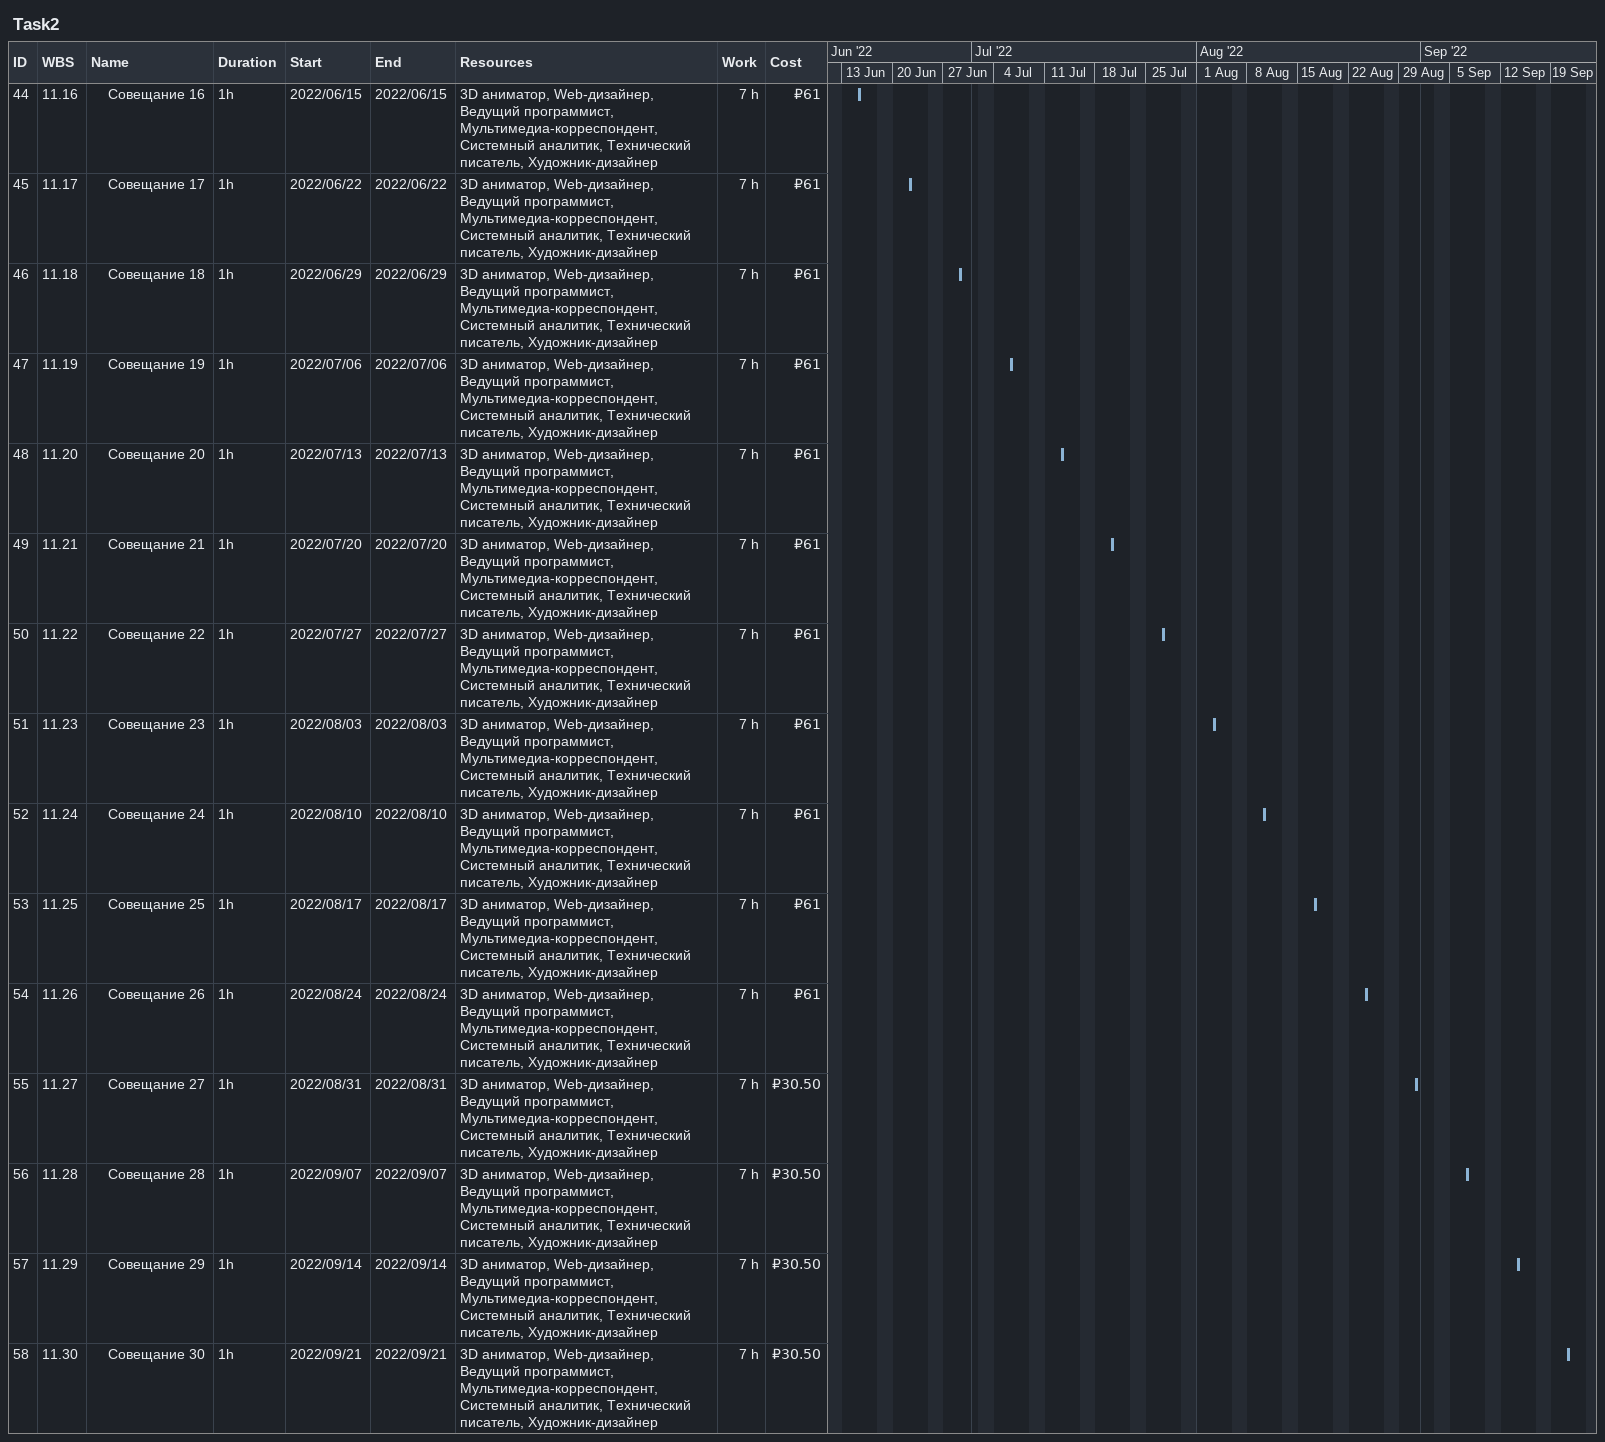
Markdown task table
Task2

| ID | WBS | Task | Duration | Start | Finish | Resources | Work (h) | Cost (₽) |
|---|---|---|---|---|---|---|---|---|
| 44 | 11.16 | Совещание 16 | 1h | 2022-06-15 | 2022-06-15 | 3D аниматор, Web-дизайнер, Ведущий программист, Мультимедиа-корреспондент, Системный аналитик, Технический писатель, Художник-дизайнер | 7 | 61 |
| 45 | 11.17 | Совещание 17 | 1h | 2022-06-22 | 2022-06-22 | 3D аниматор, Web-дизайнер, Ведущий программист, Мультимедиа-корреспондент, Системный аналитик, Технический писатель, Художник-дизайнер | 7 | 61 |
| 46 | 11.18 | Совещание 18 | 1h | 2022-06-29 | 2022-06-29 | 3D аниматор, Web-дизайнер, Ведущий программист, Мультимедиа-корреспондент, Системный аналитик, Технический писатель, Художник-дизайнер | 7 | 61 |
| 47 | 11.19 | Совещание 19 | 1h | 2022-07-06 | 2022-07-06 | 3D аниматор, Web-дизайнер, Ведущий программист, Мультимедиа-корреспондент, Системный аналитик, Технический писатель, Художник-дизайнер | 7 | 61 |
| 48 | 11.20 | Совещание 20 | 1h | 2022-07-13 | 2022-07-13 | 3D аниматор, Web-дизайнер, Ведущий программист, Мультимедиа-корреспондент, Системный аналитик, Технический писатель, Художник-дизайнер | 7 | 61 |
| 49 | 11.21 | Совещание 21 | 1h | 2022-07-20 | 2022-07-20 | 3D аниматор, Web-дизайнер, Ведущий программист, Мультимедиа-корреспондент, Системный аналитик, Технический писатель, Художник-дизайнер | 7 | 61 |
| 50 | 11.22 | Совещание 22 | 1h | 2022-07-27 | 2022-07-27 | 3D аниматор, Web-дизайнер, Ведущий программист, Мультимедиа-корреспондент, Системный аналитик, Технический писатель, Художник-дизайнер | 7 | 61 |
| 51 | 11.23 | Совещание 23 | 1h | 2022-08-03 | 2022-08-03 | 3D аниматор, Web-дизайнер, Ведущий программист, Мультимедиа-корреспондент, Системный аналитик, Технический писатель, Художник-дизайнер | 7 | 61 |
| 52 | 11.24 | Совещание 24 | 1h | 2022-08-10 | 2022-08-10 | 3D аниматор, Web-дизайнер, Ведущий программист, Мультимедиа-корреспондент, Системный аналитик, Технический писатель, Художник-дизайнер | 7 | 61 |
| 53 | 11.25 | Совещание 25 | 1h | 2022-08-17 | 2022-08-17 | 3D аниматор, Web-дизайнер, Ведущий программист, Мультимедиа-корреспондент, Системный аналитик, Технический писатель, Художник-дизайнер | 7 | 61 |
| 54 | 11.26 | Совещание 26 | 1h | 2022-08-24 | 2022-08-24 | 3D аниматор, Web-дизайнер, Ведущий программист, Мультимедиа-корреспондент, Системный аналитик, Технический писатель, Художник-дизайнер | 7 | 61 |
| 55 | 11.27 | Совещание 27 | 1h | 2022-08-31 | 2022-08-31 | 3D аниматор, Web-дизайнер, Ведущий программист, Мультимедиа-корреспондент, Системный аналитик, Технический писатель, Художник-дизайнер | 7 | 30.50 |
| 56 | 11.28 | Совещание 28 | 1h | 2022-09-07 | 2022-09-07 | 3D аниматор, Web-дизайнер, Ведущий программист, Мультимедиа-корреспондент, Системный аналитик, Технический писатель, Художник-дизайнер | 7 | 30.50 |
| 57 | 11.29 | Совещание 29 | 1h | 2022-09-14 | 2022-09-14 | 3D аниматор, Web-дизайнер, Ведущий программист, Мультимедиа-корреспондент, Системный аналитик, Технический писатель, Художник-дизайнер | 7 | 30.50 |
| 58 | 11.30 | Совещание 30 | 1h | 2022-09-21 | 2022-09-21 | 3D аниматор, Web-дизайнер, Ведущий программист, Мультимедиа-корреспондент, Системный аналитик, Технический писатель, Художник-дизайнер | 7 | 30.50 |
